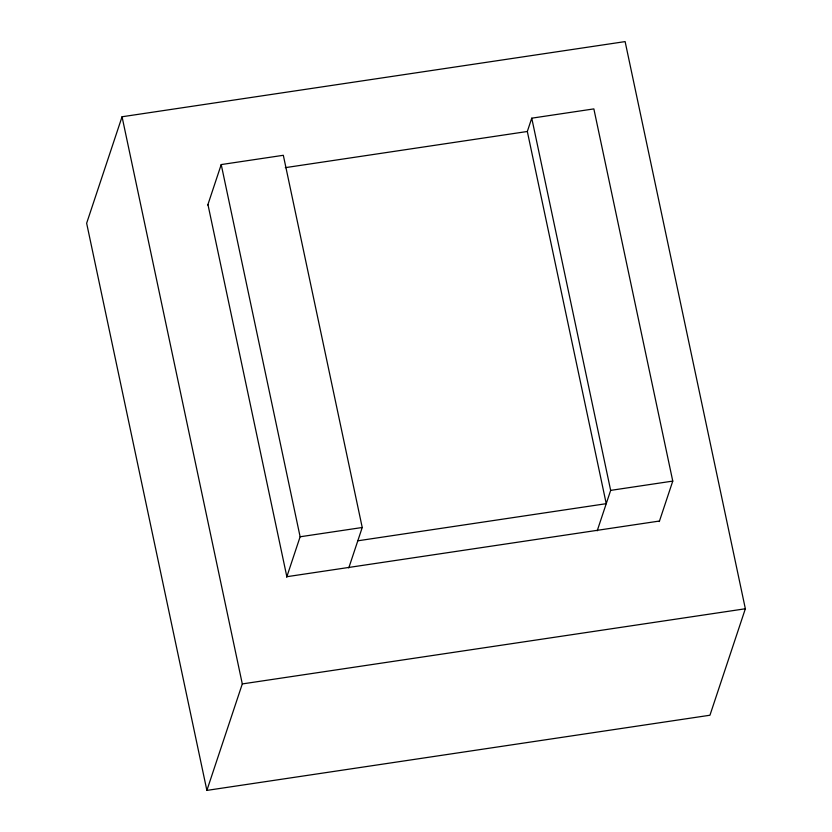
<?xml version="1.0" encoding="UTF-8"?>
<svg xmlns="http://www.w3.org/2000/svg" width="832" height="832" viewBox="0 0 832 832"><rect width="100%" height="100%" fill="white"/><g stroke="black" fill="none" stroke-linecap="round" stroke-linejoin="round"><path stroke-width="1.25" d="M122.054 116.761L86.642 223.236L206.877 790.4L709.946 715.239L745.358 608.764L625.123 41.6L122.054 116.761L242.299 683.925L206.877 790.4M207.761 205.026L221.218 164.57L283.327 155.293L362.232 527.498L348.774 567.944M286.666 577.231L300.123 536.775L221.218 164.57M527.259 131.664L531.752 118.175L593.861 108.898L672.766 481.094L659.308 521.55M597.199 530.826L610.657 490.381L531.752 118.175M285.303 167.648L527.322 131.487L606.237 503.682L357.802 540.8M300.123 536.775L362.232 527.498M610.657 490.381L672.766 481.094M659.485 521.03L286.842 576.701L207.938 204.506M242.299 683.925L745.358 608.764"/></g></svg>
